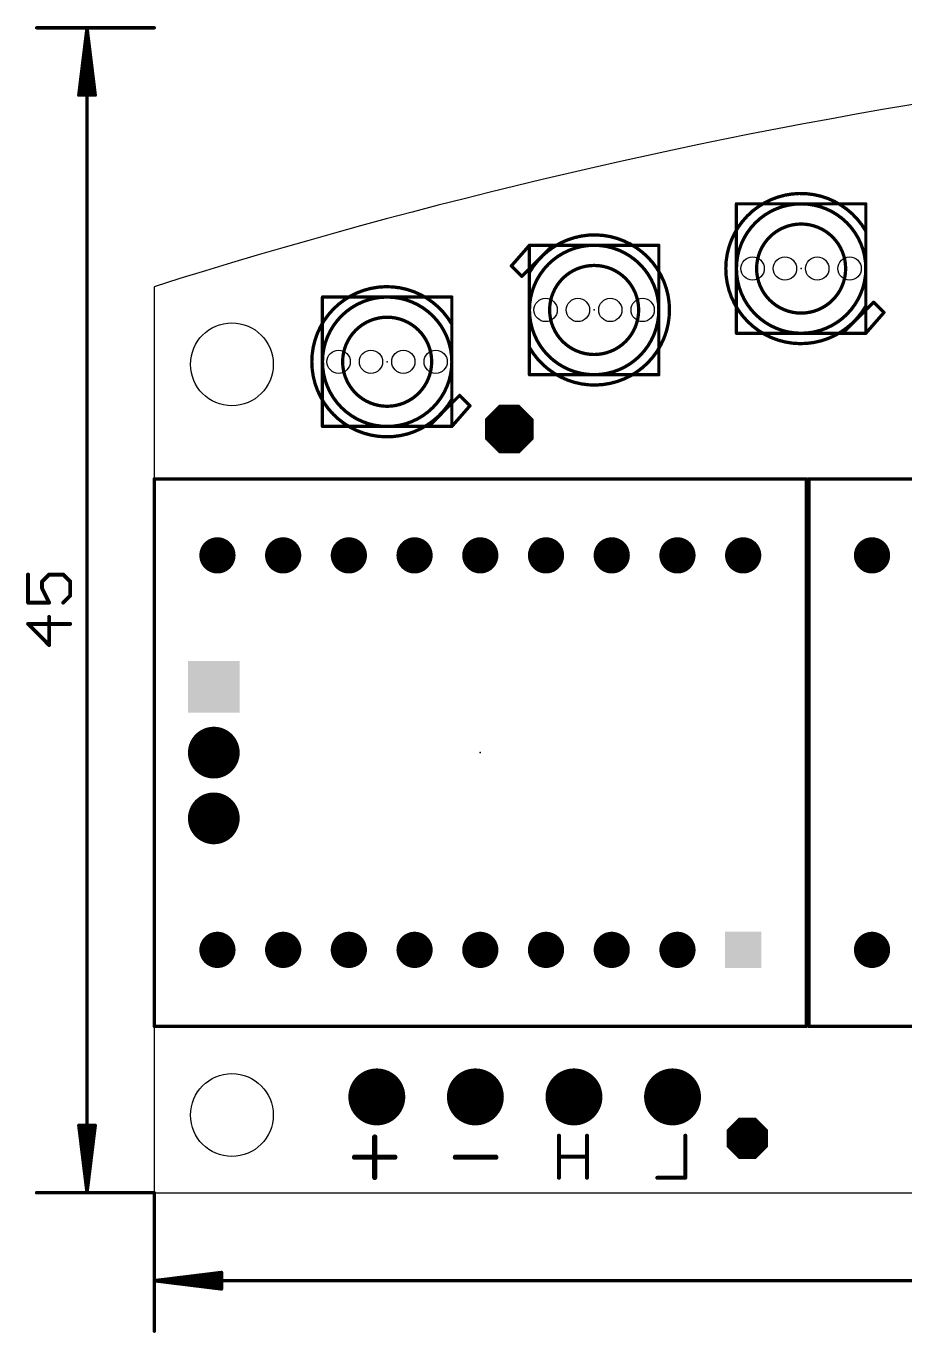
# Model space of a CAD drawing. Extents: x -5 to 135, y -5 to 45.
# Drawn here: x -5 to 29, y -5.4 to 45.1 of the extents above; entities that cross this region are included whole.
import ezdxf

# ---------------------------------------------------------------- set-up
doc = ezdxf.new("R2010")
doc.units = 0
for name, color, linetype in [('17', 82, 'CONTINUOUS'), ('20', 7, 'CONTINUOUS'), ('22', 253, 'CONTINUOUS'), ('24', 7, 'CONTINUOUS'), ('47', 253, 'CONTINUOUS')]:
    doc.layers.add(name, color=color, linetype=linetype)

# ---------------------------------------------------------------- blocks, each defined once
blk = doc.blocks.new('ROUNDP')
at = {"const_width": 0.5}
blk.add_lwpolyline([(0, -0.25, 1), (0, 0.25, 1), (0, -0.25)], format="xyb", dxfattribs=at)
blk = doc.blocks.new('SQUAREP')
blk.add_solid([(-0.5, -0.5), (0.5, -0.5), (-0.5, 0.5), (0.5, 0.5)])
blk = doc.blocks.new('OCTAGONP')
at = {"const_width": 0.5}
blk.add_lwpolyline([(-0.25, -0.1036), (-0.25, 0.1036), (-0.1036, 0.25), (0.1036, 0.25), (0.25, 0.1036), (0.25, -0.1036), (0.1036, -0.25), (-0.1036, -0.25), (-0.25, -0.1036), (-0.25, 0.1036)], dxfattribs=at)

msp = doc.modelspace()

# ---------------------------------------------------------------- linework, layer by layer
at = {"layer": '20'}
for p, q in [((0, 35), (0, 0)), ((0, 0), (130, 0))]:
    msp.add_line(p, q, dxfattribs=at)
for centre, radius in [((23.125, 35.7), 0.45), ((24.375, 35.7), 0.45), ((25.625, 35.7), 0.45), ((26.875, 35.7), 0.45), ((15.125, 34.1), 0.45), ((16.375, 34.1), 0.45), ((17.625, 34.1), 0.45), ((18.875, 34.1), 0.45), ((3, 32), 1.6), ((7.125, 32.1), 0.45), ((8.375, 32.1), 0.45), ((9.625, 32.1), 0.45), ((10.875, 32.1), 0.45), ((3, 3), 1.6)]:
    msp.add_circle(centre, radius, dxfattribs=at)
msp.add_arc((65, -171.1537), 216.1581, 72.5, 107.5, dxfattribs=at)
at = {"layer": '22'}
for points, const_width in [([(27.5, 37.15, 3.7321), (27.5, 34.25)], 0.127), ([(22.5, 38.2318, 1), (22.5, 38.1683)], 0.0635), ([(25, 33.2, 1), (25, 38.2, 1), (25, 33.2)], 0.127), ([(22.5317, 38.2, 1), (22.4683, 38.2)], 0.0635), ([(27.5317, 38.2, 1), (27.4683, 38.2)], 0.0635), ([(27.5, 38.1683, 1), (27.5, 38.2318)], 0.0635), ([(25, 33.9795, 1), (25, 37.4205, 1), (25, 33.9795)], 0.127), ([(14.5, 32.65, 3.7321), (14.5, 35.55)], 0.127), ([(27.5317, 37.15, 1), (27.4683, 37.15)], 0.0635), ([(27.4725, 37.1341, 1), (27.5275, 37.1659)], 0.0635), ([(14.5, 36.6318, 1), (14.5, 36.5682)], 0.0635), ([(14.5318, 36.6, 1), (14.4682, 36.6)], 0.0635), ([(17, 31.6, 1), (17, 36.6, 1), (17, 31.6)], 0.127), ([(14.5239, 36.5791, 1), (14.4761, 36.6209)], 0.0635), ([(15.4, 36.6318, 1), (15.4, 36.5682)], 0.0635), ([(15.4225, 36.5775, 1), (15.3775, 36.6225)], 0.0635), ([(15.4, 36.5682, 1), (15.4, 36.6318)], 0.0635), ([(19.5317, 36.6, 1), (19.4683, 36.6)], 0.0635), ([(19.5, 36.5682, 1), (19.5, 36.6318)], 0.0635), ([(13.8225, 35.8225, 1), (13.7775, 35.7775)], 0.0635), ([(13.7761, 35.8209, 1), (13.8239, 35.7791)], 0.0635), ([(17, 32.3795, 1), (17, 35.8205, 1), (17, 32.3795)], 0.127), ([(14.1775, 35.4225, 1), (14.2225, 35.3775)], 0.0635), ([(14.1775, 35.3775, 1), (14.2225, 35.4225)], 0.0635), ([(14.5318, 35.7, 1), (14.4682, 35.7)], 0.0635), ([(14.4775, 35.7225, 1), (14.5225, 35.6775)], 0.0635), ([(14.4682, 35.7, 1), (14.5318, 35.7)], 0.0635), ([(14.5318, 35.55, 1), (14.4682, 35.55)], 0.0635), ([(14.4725, 35.5659, 1), (14.5275, 35.5341)], 0.0635), ([(14.5225, 35.6775, 1), (14.4775, 35.7225)], 0.0635), ([(11.5, 33.55, 3.7321), (11.5, 30.65)], 0.127), ([(6.5, 34.6318, 1), (6.5, 34.5682)], 0.0635), ([(9, 29.6, 1), (9, 34.6, 1), (9, 29.6)], 0.127), ([(6.5317, 34.6, 1), (6.4683, 34.6)], 0.0635), ([(11.5318, 34.6, 1), (11.4682, 34.6)], 0.0635), ([(11.5, 34.5682, 1), (11.5, 34.6318)], 0.0635), ([(27.8225, 34.4225, 1), (27.7775, 34.3775)], 0.0635), ([(27.8225, 34.3775, 1), (27.7775, 34.4225)], 0.0635), ([(9, 30.3795, 1), (9, 33.8205, 1), (9, 30.3795)], 0.127), ([(27.4775, 34.1225, 1), (27.5225, 34.0775)], 0.0635), ([(27.4683, 34.25, 1), (27.5317, 34.25)], 0.0635), ([(27.5317, 34.1, 1), (27.4683, 34.1)], 0.0635), ([(27.4683, 34.1, 1), (27.5317, 34.1)], 0.0635), ([(27.5275, 34.2341, 1), (27.4725, 34.2659)], 0.0635), ([(27.5225, 34.0775, 1), (27.4775, 34.1225)], 0.0635), ([(28.2239, 33.9791, 1), (28.1761, 34.0209)], 0.0635), ([(28.1775, 33.9775, 1), (28.2225, 34.0225)], 0.0635), ([(11.5318, 33.55, 1), (11.4682, 33.55)], 0.0635), ([(11.4725, 33.5341, 1), (11.5275, 33.5659)], 0.0635), ([(22.5, 33.2318, 1), (22.5, 33.1683)], 0.0635), ([(22.4683, 33.2, 1), (22.5317, 33.2)], 0.0635), ([(26.5775, 33.2225, 1), (26.6225, 33.1775)], 0.0635), ([(26.6, 33.2318, 1), (26.6, 33.1683)], 0.0635), ([(26.6, 33.1683, 1), (26.6, 33.2318)], 0.0635), ([(27.4761, 33.2209, 1), (27.5239, 33.1791)], 0.0635), ([(27.4683, 33.2, 1), (27.5317, 33.2)], 0.0635), ([(27.5, 33.1683, 1), (27.5, 33.2318)], 0.0635), ([(14.4682, 32.65, 1), (14.5318, 32.65)], 0.0635), ([(14.5275, 32.6659, 1), (14.4725, 32.6341)], 0.0635), ([(14.4682, 31.6, 1), (14.5318, 31.6)], 0.0635), ([(14.5, 31.6318, 1), (14.5, 31.5683)], 0.0635), ([(19.4683, 31.6, 1), (19.5317, 31.6)], 0.0635), ([(19.5, 31.5683, 1), (19.5, 31.6318)], 0.0635), ([(11.8225, 30.8225, 1), (11.7775, 30.7775)], 0.0635), ([(11.8225, 30.7775, 1), (11.7775, 30.8225)], 0.0635), ([(11.4682, 30.65, 1), (11.5318, 30.65)], 0.0635), ([(11.5318, 30.5, 1), (11.4682, 30.5)], 0.0635), ([(11.4775, 30.5225, 1), (11.5225, 30.4775)], 0.0635), ([(11.4682, 30.5, 1), (11.5318, 30.5)], 0.0635), ([(11.5275, 30.6341, 1), (11.4725, 30.6659)], 0.0635), ([(11.5225, 30.4775, 1), (11.4775, 30.5225)], 0.0635), ([(12.2239, 30.3791, 1), (12.1761, 30.4209)], 0.0635), ([(12.1775, 30.3775, 1), (12.2225, 30.4225)], 0.0635), ([(6.5, 29.6318, 1), (6.5, 29.5683)], 0.0635), ([(6.4683, 29.6, 1), (6.5317, 29.6)], 0.0635), ([(10.5775, 29.6225, 1), (10.6225, 29.5775)], 0.0635), ([(10.6, 29.6318, 1), (10.6, 29.5683)], 0.0635), ([(10.6, 29.5683, 1), (10.6, 29.6318)], 0.0635), ([(11.4682, 29.6, 1), (11.5318, 29.6)], 0.0635), ([(11.4761, 29.6209, 1), (11.5239, 29.5791)], 0.0635), ([(11.5, 29.5683, 1), (11.5, 29.6318)], 0.0635), ([(0, 27.6068, 1), (0, 27.5433)], 0.0635), ([(0.0318, 27.575, 1), (-0.0318, 27.575)], 0.0635), ([(25.2318, 27.575, 1), (25.1683, 27.575)], 0.0635), ([(25.2, 27.5433, 1), (25.2, 27.6068)], 0.0635), ([(25.3, 27.6068, 1), (25.3, 27.5433)], 0.0635), ([(25.3317, 27.575, 1), (25.2683, 27.575)], 0.0635), ([(0, 6.4568, 1), (0, 6.3933)], 0.0635), ([(-0.0318, 6.425, 1), (0.0318, 6.425)], 0.0635), ([(25.1683, 6.425, 1), (25.2318, 6.425)], 0.0635), ([(25.2, 6.3933, 1), (25.2, 6.4568)], 0.0635), ([(25.3, 6.4568, 1), (25.3, 6.3933)], 0.0635), ([(25.2683, 6.425, 1), (25.3317, 6.425)], 0.0635), ([(8.5696, 2.1506, 1), (8.468, 2.1506)], 0.1016), ([(15.6772, 2.2032, 1), (15.601, 2.2032)], 0.0762), ([(16.7619, 2.2032, 1), (16.6857, 2.2032)], 0.0762), ([(20.5619, 2.2032, 1), (20.4857, 2.2032)], 0.0762), ([(7.7392, 1.4218, 1), (7.7392, 1.3202)], 0.1016), ([(9.2984, 1.3202, 1), (9.2984, 1.4218)], 0.1016), ([(11.6392, 1.4218, 1), (11.6392, 1.3202)], 0.1016), ([(13.1984, 1.3202, 1), (13.1984, 1.4218)], 0.1016), ([(15.6391, 1.4278, 1), (15.6391, 1.3516)], 0.0762), ([(16.7238, 1.3516, 1), (16.7238, 1.4278)], 0.0762), ([(8.468, 0.5914, 1), (8.5696, 0.5914)], 0.1016), ([(15.601, 0.5762, 1), (15.6772, 0.5762)], 0.0762), ([(16.6857, 0.5762, 1), (16.7619, 0.5762)], 0.0762), ([(19.4391, 0.6143, 1), (19.4391, 0.5381)], 0.0762), ([(20.4857, 0.5762, 1), (20.5619, 0.5762)], 0.0762), ([(20.5238, 0.5381, 1), (20.5238, 0.6143)], 0.0762)]:
    msp.add_lwpolyline(points, format="xyb", dxfattribs=dict(at, const_width=const_width))
for points, const_width in [([(22.5, 38.2), (22.5, 33.2)], 0.127), ([(27.5, 38.2), (22.5, 38.2)], 0.127), ([(27.5, 34.1), (27.5, 38.2)], 0.127), ([(27.5, 37.15), (27.5, 34.25)], 0.127), ([(13.8, 35.8), (14.5, 36.6)], 0.127), ([(15.4, 36.6), (14.5, 36.6)], 0.127), ([(14.5, 36.6), (14.5, 35.7)], 0.127), ([(15.4, 36.6), (14.5, 35.7)], 0.127), ([(19.5, 36.6), (15.4, 36.6)], 0.127), ([(19.5, 31.6), (19.5, 36.6)], 0.127), ([(14.2, 35.4), (13.8, 35.8)], 0.127), ([(14.5, 35.7), (14.2, 35.4)], 0.127), ([(14.5, 35.7), (14.5, 31.6)], 0.127), ([(14.5, 32.65), (14.5, 35.55)], 0.127), ([(6.5, 34.6), (6.5, 29.6)], 0.127), ([(11.5, 34.6), (6.5, 34.6)], 0.127), ([(11.5, 30.5), (11.5, 34.6)], 0.127), ([(27.5, 34.1), (27.8, 34.4)], 0.127), ([(27.8, 34.4), (28.2, 34)], 0.127), ([(26.6, 33.2), (27.5, 34.1)], 0.127), ([(27.5, 33.2), (27.5, 34.1)], 0.127), ([(28.2, 34), (27.5, 33.2)], 0.127), ([(11.5, 33.55), (11.5, 30.65)], 0.127), ([(22.5, 33.2), (26.6, 33.2)], 0.127), ([(26.6, 33.2), (27.5, 33.2)], 0.127), ([(14.5, 31.6), (19.5, 31.6)], 0.127), ([(11.5, 30.5), (11.8, 30.8)], 0.127), ([(11.8, 30.8), (12.2, 30.4)], 0.127), ([(10.6, 29.6), (11.5, 30.5)], 0.127), ([(11.5, 29.6), (11.5, 30.5)], 0.127), ([(12.2, 30.4), (11.5, 29.6)], 0.127), ([(6.5, 29.6), (10.6, 29.6)], 0.127), ([(10.6, 29.6), (11.5, 29.6)], 0.127), ([(25.2, 27.575), (0, 27.575)], 0.127), ([(0, 27.575), (0, 6.425)], 0.127), ([(25.2, 6.425), (25.2, 27.575)], 0.127), ([(50.5, 27.575), (25.3, 27.575)], 0.127), ([(25.3, 27.575), (25.3, 6.425)], 0.127), ([(0, 6.425), (25.2, 6.425)], 0.127), ([(25.3, 6.425), (50.5, 6.425)], 0.127), ([(8.5188, 2.1506), (8.5188, 0.5914)], 0.2032), ([(15.6391, 2.2032), (15.6391, 0.5762)], 0.1524), ([(16.7238, 0.5762), (16.7238, 2.2032)], 0.1524), ([(20.5238, 2.2032), (20.5238, 0.5762)], 0.1524), ([(9.2984, 1.371), (7.7392, 1.371)], 0.2032), ([(13.1984, 1.371), (11.6392, 1.371)], 0.2032), ([(16.7238, 1.3897), (15.6391, 1.3897)], 0.1524), ([(20.5238, 0.5762), (19.4391, 0.5762)], 0.1524)]:
    msp.add_lwpolyline(points, dxfattribs=dict(at, const_width=const_width))
at = {"layer": '24'}
for p in [(25, 35.7), (17, 34.1), (9, 32.1), (12.6, 17)]:
    msp.add_point(p, dxfattribs=at)
at = {"layer": '47'}
for points, const_width in [([(0, 45), (-4.55, 45)], 0.13), ([(-2.6, 45), (-2.9192, 42.4)], 0.13), ([(-2.6, 45), (-2.86, 42.4)], 0.13), ([(-2.6, 45), (-2.73, 42.4)], 0.13), ([(-2.6, 0), (-2.6, 45)], 0.13), ([(-2.2808, 42.4), (-2.6, 45)], 0.13), ([(-2.47, 42.4), (-2.6, 45)], 0.13), ([(-2.34, 42.4), (-2.6, 45)], 0.13), ([(-2.9192, 42.4), (-2.2808, 42.4)], 0.13), ([(-4.8777, 23.8788), (-4.8777, 22.7941)], 0.1524), ([(-4.3354, 23.6076), (-4.0642, 23.8788)], 0.1524), ([(-4.0642, 23.8788), (-3.5219, 23.8788)], 0.1524), ([(-3.5219, 23.8788), (-3.2507, 23.6076)], 0.1524), ([(-4.3354, 23.3365), (-4.3354, 23.6076)], 0.1524), ([(-4.0642, 22.7941), (-4.3354, 23.3365)], 0.1524), ([(-3.2507, 23.6076), (-3.2507, 23.0653)], 0.1524), ([(-4.8777, 22.7941), (-4.0642, 22.7941)], 0.1524), ([(-3.2507, 23.0653), (-3.5219, 22.7941)], 0.1524), ([(-4.0642, 21.157), (-4.0642, 22.2416)], 0.1524), ([(-3.2507, 21.9705), (-4.8777, 21.9705)], 0.1524), ([(-4.8777, 21.9705), (-4.0642, 21.157)], 0.1524), ([(-2.6, 0), (-2.9192, 2.6)], 0.13), ([(-2.9192, 2.6), (-2.2808, 2.6)], 0.13), ([(-2.6, 0), (-2.86, 2.6)], 0.13), ([(-2.6, 0), (-2.73, 2.6)], 0.13), ([(-2.2808, 2.6), (-2.6, 0)], 0.13), ([(-2.47, 2.6), (-2.6, 0)], 0.13), ([(-2.34, 2.6), (-2.6, 0)], 0.13), ([(0, 0), (-4.55, 0)], 0.13), ([(0, 0), (0, -5.35)], 0.13), ([(0, -3.4), (2.6, -3.0808)], 0.13), ([(2.6, -3.0808), (2.6, -3.7192)], 0.13), ([(0, -3.4), (2.6, -3.14)], 0.13), ([(0, -3.4), (2.6, -3.27)], 0.13), ([(0, -3.4), (130, -3.4)], 0.13), ([(2.6, -3.7192), (0, -3.4)], 0.13), ([(2.6, -3.53), (0, -3.4)], 0.13), ([(2.6, -3.66), (0, -3.4)], 0.13)]:
    msp.add_lwpolyline(points, dxfattribs=dict(at, const_width=const_width))
for points, const_width in [([(-4.55, 45.0325, 1), (-4.55, 44.9675)], 0.065), ([(-2.5675, 45, 1), (-2.6325, 45)], 0.065), ([(-2.5677, 45.004, 1), (-2.6323, 44.996)], 0.065), ([(-2.5675, 44.9984, 1), (-2.6325, 45.0016)], 0.065), ([(-2.5675, 45.0016, 1), (-2.6325, 44.9984)], 0.065), ([(-2.5677, 45.0032, 1), (-2.6323, 44.9968)], 0.065), ([(-2.5677, 44.996, 1), (-2.6323, 45.004)], 0.065), ([(-2.5677, 44.9968, 1), (-2.6323, 45.0032)], 0.065), ([(0, 44.9675, 1), (0, 45.0325)], 0.065), ([(-2.9192, 42.4325, 1), (-2.9192, 42.3675)], 0.065), ([(-2.9515, 42.404, 1), (-2.887, 42.396)], 0.065), ([(-2.8923, 42.4032, 1), (-2.8277, 42.3968)], 0.065), ([(-2.7625, 42.4016, 1), (-2.6975, 42.3984)], 0.065), ([(-2.5025, 42.3984, 1), (-2.4375, 42.4016)], 0.065), ([(-2.3723, 42.3968, 1), (-2.3077, 42.4032)], 0.065), ([(-2.313, 42.396, 1), (-2.2485, 42.404)], 0.065), ([(-2.2808, 42.3675, 1), (-2.2808, 42.4325)], 0.065), ([(-4.8396, 23.8788, 1), (-4.9158, 23.8788)], 0.0762), ([(-4.0642, 23.9169, 1), (-4.0642, 23.8407)], 0.0762), ([(-4.0373, 23.8519, 1), (-4.0911, 23.9057)], 0.0762), ([(-3.4949, 23.9057, 1), (-3.5488, 23.8519)], 0.0762), ([(-3.5219, 23.8407, 1), (-3.5219, 23.9169)], 0.0762), ([(-4.2973, 23.6076, 1), (-4.3735, 23.6076)], 0.0762), ([(-4.3623, 23.6346, 1), (-4.3084, 23.5807)], 0.0762), ([(-4.3735, 23.3365, 1), (-4.2973, 23.3365)], 0.0762), ([(-4.3013, 23.3535, 1), (-4.3694, 23.3194)], 0.0762), ([(-3.2126, 23.6076, 1), (-3.2888, 23.6076)], 0.0762), ([(-3.2776, 23.5807, 1), (-3.2238, 23.6346)], 0.0762), ([(-4.8777, 22.8322, 1), (-4.8777, 22.756)], 0.0762), ([(-4.9158, 22.7941, 1), (-4.8396, 22.7941)], 0.0762), ([(-4.0983, 22.7771, 1), (-4.0301, 22.8112)], 0.0762), ([(-4.0642, 22.756, 1), (-4.0642, 22.8322)], 0.0762), ([(-3.5488, 22.8211, 1), (-3.4949, 22.7672)], 0.0762), ([(-3.2888, 23.0653, 1), (-3.2126, 23.0653)], 0.0762), ([(-3.2238, 23.0384, 1), (-3.2776, 23.0922)], 0.0762), ([(-4.0261, 22.2416, 1), (-4.1023, 22.2416)], 0.0762), ([(-4.8777, 22.0086, 1), (-4.8777, 21.9324)], 0.0762), ([(-4.8507, 21.9974, 1), (-4.9046, 21.9435)], 0.0762), ([(-3.2507, 21.9324, 1), (-3.2507, 22.0086)], 0.0762), ([(-4.0911, 21.13, 1), (-4.0373, 21.1839)], 0.0762), ([(-4.1023, 21.157, 1), (-4.0261, 21.157)], 0.0762), ([(-2.887, 2.604, 1), (-2.9515, 2.596)], 0.065), ([(-2.9192, 2.6325, 1), (-2.9192, 2.5675)], 0.065), ([(-2.8277, 2.6032, 1), (-2.8923, 2.5968)], 0.065), ([(-2.6975, 2.6016, 1), (-2.7625, 2.5984)], 0.065), ([(-2.4375, 2.5984, 1), (-2.5025, 2.6016)], 0.065), ([(-2.3077, 2.5968, 1), (-2.3723, 2.6032)], 0.065), ([(-2.2485, 2.596, 1), (-2.313, 2.604)], 0.065), ([(-2.2808, 2.5675, 1), (-2.2808, 2.6325)], 0.065), ([(-4.55, 0.0325, 1), (-4.55, -0.0325)], 0.065), ([(-2.6323, 0.004, 1), (-2.5677, -0.004)], 0.065), ([(-2.6323, 0.0032, 1), (-2.5677, -0.0032)], 0.065), ([(-2.6325, -0.0016, 1), (-2.5675, 0.0016)], 0.065), ([(-2.6325, 0.0016, 1), (-2.5675, -0.0016)], 0.065), ([(-2.6325, 0, 1), (-2.5675, 0)], 0.065), ([(-2.6323, -0.004, 1), (-2.5677, 0.004)], 0.065), ([(-2.6323, -0.0032, 1), (-2.5677, 0.0032)], 0.065), ([(0.0325, 0, 1), (-0.0325, 0)], 0.065), ([(0, -0.0325, 1), (0, 0.0325)], 0.065), ([(2.6325, -3.0808, 1), (2.5675, -3.0808)], 0.065), ([(2.604, -3.113, 1), (2.596, -3.0485)], 0.065), ([(0, -3.3675, 1), (0, -3.4325)], 0.065), ([(0.004, -3.3677, 1), (-0.004, -3.4323)], 0.065), ([(-0.0016, -3.3675, 1), (0.0016, -3.4325)], 0.065), ([(0.0016, -3.3675, 1), (-0.0016, -3.4325)], 0.065), ([(0.0032, -3.3677, 1), (-0.0032, -3.4323)], 0.065), ([(-0.004, -3.3677, 1), (0.004, -3.4323)], 0.065), ([(-0.0032, -3.3677, 1), (0.0032, -3.4323)], 0.065), ([(2.6032, -3.1723, 1), (2.5968, -3.1077)], 0.065), ([(2.6016, -3.3025, 1), (2.5984, -3.2375)], 0.065), ([(2.5984, -3.5625, 1), (2.6016, -3.4975)], 0.065), ([(2.5675, -3.7192, 1), (2.6325, -3.7192)], 0.065), ([(2.596, -3.7515, 1), (2.604, -3.687)], 0.065), ([(2.5968, -3.6923, 1), (2.6032, -3.6277)], 0.065), ([(-0.0325, -5.35, 1), (0.0325, -5.35)], 0.065)]:
    msp.add_lwpolyline(points, format="xyb", dxfattribs=dict(at, const_width=const_width))

# ---------------------------------------------------------------- block references
at = {"layer": '17'}
for name, p, xscale, yscale in [('OCTAGONP', (13.72, 29.5), 1.8796, 1.8796), ('OCTAGONP', (13.72, 29.5), 1.8796, 1.8796), ('ROUNDP', (8.6, 3.7), 2.2, 2.2), ('ROUNDP', (8.6, 3.7), 2.2, 2.2), ('ROUNDP', (12.41, 3.7), 2.2, 2.2), ('ROUNDP', (12.41, 3.7), 2.2, 2.2), ('ROUNDP', (16.22, 3.7), 2.2, 2.2), ('ROUNDP', (16.22, 3.7), 2.2, 2.2), ('ROUNDP', (20.03, 3.7), 2.2, 2.2), ('ROUNDP', (20.03, 3.7), 2.2, 2.2)]:
    msp.add_blockref(name, p, dxfattribs=dict(at, xscale=xscale, yscale=yscale))
for name, p, xscale, yscale, rotation in [('ROUNDP', (2.44, 24.62), 1.4, 1.4, 180), ('ROUNDP', (2.44, 24.62), 1.4, 1.4, 180), ('ROUNDP', (4.98, 24.62), 1.4, 1.4, 180), ('ROUNDP', (4.98, 24.62), 1.4, 1.4, 180), ('ROUNDP', (7.52, 24.62), 1.4, 1.4, 180), ('ROUNDP', (7.52, 24.62), 1.4, 1.4, 180), ('ROUNDP', (10.06, 24.62), 1.4, 1.4, 180), ('ROUNDP', (10.06, 24.62), 1.4, 1.4, 180), ('ROUNDP', (12.6, 24.62), 1.4, 1.4, 180), ('ROUNDP', (12.6, 24.62), 1.4, 1.4, 180), ('ROUNDP', (15.14, 24.62), 1.4, 1.4, 180), ('ROUNDP', (15.14, 24.62), 1.4, 1.4, 180), ('ROUNDP', (17.68, 24.62), 1.4, 1.4, 180), ('ROUNDP', (17.68, 24.62), 1.4, 1.4, 180), ('ROUNDP', (20.22, 24.62), 1.4, 1.4, 180), ('ROUNDP', (20.22, 24.62), 1.4, 1.4, 180), ('ROUNDP', (22.76, 24.62), 1.4, 1.4, 180), ('ROUNDP', (22.76, 24.62), 1.4, 1.4, 180), ('ROUNDP', (27.74, 24.62), 1.4, 1.4, 180), ('ROUNDP', (27.74, 24.62), 1.4, 1.4, 180), ('SQUAREP', (2.3, 19.54), 2, 2, 270), ('SQUAREP', (2.3, 19.54), 2, 2, 270), ('ROUNDP', (2.3, 17), 2, 2, 270), ('ROUNDP', (2.3, 17), 2, 2, 270), ('ROUNDP', (2.3, 14.46), 2, 2, 270), ('ROUNDP', (2.3, 14.46), 2, 2, 270), ('ROUNDP', (2.44, 9.38), 1.4, 1.4, 180), ('ROUNDP', (2.44, 9.38), 1.4, 1.4, 180), ('ROUNDP', (4.98, 9.38), 1.4, 1.4, 180), ('ROUNDP', (4.98, 9.38), 1.4, 1.4, 180), ('ROUNDP', (7.52, 9.38), 1.4, 1.4, 180), ('ROUNDP', (7.52, 9.38), 1.4, 1.4, 180), ('ROUNDP', (10.06, 9.38), 1.4, 1.4, 180), ('ROUNDP', (10.06, 9.38), 1.4, 1.4, 180), ('ROUNDP', (12.6, 9.38), 1.4, 1.4, 180), ('ROUNDP', (12.6, 9.38), 1.4, 1.4, 180), ('ROUNDP', (15.14, 9.38), 1.4, 1.4, 180), ('ROUNDP', (15.14, 9.38), 1.4, 1.4, 180), ('ROUNDP', (17.68, 9.38), 1.4, 1.4, 180), ('ROUNDP', (17.68, 9.38), 1.4, 1.4, 180), ('ROUNDP', (20.22, 9.38), 1.4, 1.4, 180), ('ROUNDP', (20.22, 9.38), 1.4, 1.4, 180), ('SQUAREP', (22.76, 9.38), 1.4, 1.4, 180), ('SQUAREP', (22.76, 9.38), 1.4, 1.4, 180), ('ROUNDP', (27.74, 9.38), 1.4, 1.4, 180), ('ROUNDP', (27.74, 9.38), 1.4, 1.4, 180), ('OCTAGONP', (22.92, 2.1), 1.6, 1.6, 180), ('OCTAGONP', (22.92, 2.1), 1.6, 1.6, 180)]:
    msp.add_blockref(name, p, dxfattribs=dict(at, xscale=xscale, yscale=yscale, rotation=rotation))

doc.saveas('drawing.dxf')
